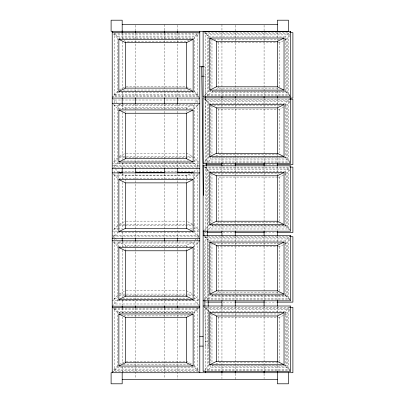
<?xml version="1.0" encoding="UTF-8"?>
<svg xmlns="http://www.w3.org/2000/svg" width="404" height="404" viewBox="0 0 404 404"><rect width="100%" height="100%" fill="white"/><g stroke="black" fill="none" stroke-linecap="round" stroke-linejoin="round"><path stroke-width="0.3" stroke-dasharray="2.02 1.52" d="M117.751 91.147L112.211 96.687L199.152 96.687M112.211 98.086L117.751 92.541L117.751 36.83L114.428 33.502L114.428 95.869L197.566 95.869L197.566 33.502L114.428 33.502M117.751 36.83L194.238 36.83L197.566 33.502M199.783 32.684L194.238 38.223L117.751 38.223L113.095 33.567M112.211 168.675L117.751 163.135L117.751 103.338M199.339 98.243L194.238 103.338L194.238 163.135L198.894 167.791M203.111 96.778L208.651 91.238L208.651 36.921L203.995 32.264M199.783 103.273L194.238 108.817L117.751 108.817L113.095 104.161M290.052 34.901L207.545 34.901L207.545 95.869L210.868 92.541L287.355 92.541L290.683 95.869M289.794 95.894L285.138 91.238L285.138 36.921L290.683 31.376M287.355 92.541L287.355 38.223L289.85 35.729M112.211 238.294L117.751 232.749L117.751 171.251L115.256 168.756M198.894 237.406L194.238 232.749L194.238 171.251L195.905 169.584M196.319 169.17L199.783 165.706M203.111 163.292L208.651 157.747L208.651 103.429L203.995 98.773M290.052 101.409L207.545 101.409L207.545 162.383L210.868 159.055L287.355 159.055L290.683 162.383M199.783 172.892L194.238 178.432L117.751 178.432L113.095 173.776M208.651 103.429L285.138 103.429L290.683 97.889M287.355 159.055L287.355 104.737L289.85 102.242M112.211 306.202L117.751 300.662L117.751 240.865M203.111 231.199L208.651 225.659L285.138 225.659L289.794 230.315M195.071 240.032L196.319 238.789M197.566 237.542L198.894 236.209M206.212 231.618L205.328 232.507L206.585 232.507M290.683 230.29L287.355 226.962L210.868 226.962L207.545 230.29L207.545 169.321L290.052 169.321M199.783 240.799L194.238 246.339L117.751 246.339L113.095 241.688M285.138 225.659L285.138 171.341L290.683 165.797M287.355 226.962L287.355 172.644L289.85 170.15M117.751 365.777L112.211 371.316L199.152 371.316M112.211 372.715L117.751 367.17L194.238 367.17L198.894 371.826M203.111 300.818L208.651 295.274L285.138 295.274L289.794 299.93M114.428 308.131L117.751 311.459L194.238 311.459L197.566 308.131L197.566 370.498L114.428 370.498L114.428 308.131L197.566 308.131M199.783 307.313L194.238 312.853L117.751 312.853L113.095 308.196M290.052 238.936L207.545 238.936L207.545 299.904L210.868 296.581L287.355 296.581L290.683 299.904M285.138 295.274L285.138 240.956L290.683 235.416M287.355 296.581L287.355 242.264L289.85 239.769M203.111 371.407L208.651 365.867L208.651 311.55L203.995 306.894M290.052 309.53L207.545 309.53L207.545 370.498L210.868 367.17L287.355 367.17L290.683 370.498M208.651 311.55L285.138 311.55L290.683 306.005M287.355 367.17L287.355 312.853L289.85 310.358M189.254 39.875L186.481 41.264L125.513 41.264L122.74 39.875M192.021 38.491L193.132 37.936L118.862 37.936L119.968 38.491M119.412 89.759L124.957 86.991M278.341 42.657L279.598 42.657L286.249 39.334L286.249 91.435L211.979 91.435L213.085 90.88M215.857 89.496L218.63 88.107L279.598 88.107M118.862 108.843L118.862 104.449L125.513 107.772L186.481 107.772L193.132 104.449L193.132 108.843M119.412 156.272L124.957 153.5M278.341 109.171L279.598 109.171L286.249 105.848L286.249 157.949L211.979 157.949M215.857 156.005L218.63 154.621L279.598 154.621M121.629 173.745L125.513 175.684L186.481 175.684L190.36 173.745M119.412 224.18L124.957 221.412M278.341 177.078L279.598 177.078L286.249 173.755L286.249 225.856L211.979 225.856L213.085 225.301M216.413 223.639L218.63 222.528L279.598 222.528M118.862 246.996L118.862 241.976L125.513 245.299L186.481 245.299L193.132 241.976L193.132 246.996M119.412 293.799L124.957 291.026M278.341 246.698L279.598 246.698L286.249 243.37L286.249 295.47L211.979 295.47L213.085 294.92M215.857 293.531L218.63 292.148L279.598 292.148M189.254 314.504L186.481 315.893L125.513 315.893L122.74 314.504M192.021 313.12L193.132 312.565L118.862 312.565L119.968 313.12M119.412 364.388L124.957 361.62M278.341 317.286L279.598 317.286L286.249 313.964L286.249 366.064L211.979 366.064L213.085 365.509M215.857 364.125L218.63 362.736L279.598 362.736M203.914 66.776L205.02 66.761L205.409 95.733M204.04 76.179L205.146 76.164M205.358 341.43L208.686 341.385M205.328 97.455L205.328 32.684L289.749 32.684M205.328 33.593L288.466 33.593L288.466 94.561L205.328 94.561M114.428 34.901L197.566 34.901M208.651 36.921L285.138 36.921M284.85 38.223L287.355 38.223M213.868 39.334L279.957 39.334M284.992 39.334L286.249 39.334M216.963 41.829L218.63 42.657L277.71 42.657M126.139 86.714L186.481 86.714L192.577 89.759M123.265 90.036L188.724 90.036M208.651 91.238L285.138 91.238M117.751 92.541L194.238 92.541L198.894 97.197M114.428 94.47L197.566 94.47M207.545 95.869L290.052 95.869M205.328 164.6L205.328 99.192L289.749 99.192M134.583 100.015L114.428 100.015L114.428 166.458L197.566 166.458L197.566 100.015L164.186 100.015M135.209 100.015L163.554 100.015M205.328 100.106L288.466 100.106L288.466 161.075L205.328 161.075M118.862 104.449L193.132 104.449M284.85 104.737L287.355 104.737M114.428 105.489L197.566 105.489M213.868 105.848L279.957 105.848M284.992 105.848L286.249 105.848M217.519 108.615L218.63 109.171L277.71 109.171M126.139 153.222L186.481 153.222L192.577 156.272M119.488 156.55L125.785 156.55M126.412 156.55L186.84 156.55M187.466 156.55L192.501 156.55M124.649 157.661L117.751 157.661L112.211 163.201L199.152 163.201M125.275 157.661L194.238 157.661L198.894 162.312M208.651 157.747L285.138 157.747L289.794 162.403M114.428 160.984L118.205 160.984M123.245 160.984L188.749 160.984M193.789 160.984L197.566 160.984M207.545 162.383L290.052 162.383M117.751 163.135L194.238 163.135M222.968 164.6L234.305 164.6M265.181 164.6L276.518 164.6M112.211 165.706L199.152 165.706M205.328 231.25L205.328 167.105L289.749 167.105M197.566 167.923L114.428 167.923L113.095 166.594M205.328 168.013L288.466 168.013L288.466 228.982L205.328 228.982M117.751 171.251L134.678 171.251M135.305 171.251L163.519 171.251M164.145 171.251L176.684 171.251M177.311 171.251L194.238 171.251M203.995 166.685L208.651 171.341L285.138 171.341M284.85 172.644L287.355 172.644M214.494 173.755L279.326 173.755M284.992 173.755L286.249 173.755M114.428 175.109L197.566 175.109M277.71 177.078L218.63 177.078L218.63 222.528M126.139 221.134L186.481 221.134M119.488 224.457L125.785 224.457M126.412 224.457L186.84 224.457M187.466 224.457L192.501 224.457M124.649 225.568L117.751 225.568L112.211 231.108L117.877 231.108M125.275 225.568L194.238 225.568L198.894 230.224M114.428 228.891L121.983 228.891M190.006 228.891L197.566 228.891M194.112 231.108L199.152 231.108M222.968 232.507L234.305 232.507M265.181 232.507L276.518 232.507M117.751 232.749L194.238 232.749M112.211 235.325L199.152 235.325M205.328 301.495L205.328 236.719L289.749 236.719M205.328 237.633L288.466 237.633L288.466 298.601L205.328 298.601M203.995 236.3L208.651 240.956L285.138 240.956M118.862 241.976L193.132 241.976M284.85 242.264L287.355 242.264M114.428 243.016L197.566 243.016M213.868 243.37L279.957 243.37M284.992 243.37L286.249 243.37M216.963 245.864L218.63 246.698L277.71 246.698M126.139 290.749L186.481 290.749L192.577 293.799M119.488 294.077L125.785 294.077M126.412 294.077L186.84 294.077M187.466 294.077L192.501 294.077M124.649 295.183L117.751 295.183L112.211 300.728L199.152 300.728M125.275 295.183L194.238 295.183L198.894 299.839M114.428 298.511L118.205 298.511M122.614 298.511L189.38 298.511M193.789 298.511L197.566 298.511M207.545 299.904L290.052 299.904M117.751 300.662L194.238 300.662L198.894 305.318M205.328 302.121L207.848 302.121M222.968 302.121L234.305 302.121M265.181 302.121L276.518 302.121M205.328 370.2L205.328 307.313L289.749 307.313M205.328 308.222L288.466 308.222L288.466 369.19L205.328 369.19M114.428 309.53L197.566 309.53M284.85 312.853L287.355 312.853M213.868 313.964L279.957 313.964M284.992 313.964L286.249 313.964M217.519 316.736L218.63 317.286L277.71 317.286M126.139 361.343L186.481 361.343L192.577 364.388M123.265 364.666L188.724 364.666M208.651 365.867L285.138 365.867L289.794 370.524M114.428 369.099L197.566 369.099M207.545 370.498L290.052 370.498M284.588 90.602L286.249 91.435M284.588 157.116L286.249 157.949M284.588 225.023L286.249 225.856M187.587 221.69L192.577 224.18M284.588 294.642L286.249 295.47M284.588 365.231L286.249 366.064M205.328 32.684L210.035 37.395M205.328 99.192L210.035 103.904M194.238 91.147L198.894 95.804M205.328 167.105L210.035 171.816M113.539 99.126L116.918 102.51M205.328 236.719L210.035 241.43M205.328 307.313L210.035 312.024M113.095 236.209L114.428 237.542M114.842 237.956L116.918 240.032M194.238 365.777L198.894 370.433M205.439 98.238L206.298 162.565M206.348 166.347L207.207 230.527M207.282 236.194L208.131 300.051M208.217 306.353L208.747 346.087L205.424 346.132L204.894 306.399M204.015 240.809L204.808 300.091M285.138 103.429L285.138 157.747M285.138 311.55L285.138 365.867M279.598 42.657L279.598 86.845M279.598 109.171L279.598 152.727M279.598 177.078L279.598 221.266M279.598 246.698L279.598 290.885M279.598 317.286L279.598 361.474M277.381 32.209L277.381 40.415M277.381 87.754L277.381 95.96M277.381 98.485L277.381 106.691M277.381 154.661L277.381 162.868M277.381 166.655L277.381 174.856M277.381 222.2L277.381 230.406M277.381 236.082L277.381 244.289M277.381 291.627L277.381 299.834M277.381 306.777L277.381 314.352M277.381 362.322L277.381 370.529M264.08 25.265L264.08 95.96M264.08 98.485L264.08 162.868M264.08 166.655L264.08 230.406M264.08 236.082L264.08 299.834M264.08 306.777L264.08 370.529M264.08 373.685L264.08 378.735M235.254 25.265L235.254 95.96M235.254 98.485L235.254 162.868M235.254 166.655L235.254 230.406M235.254 236.082L235.254 299.834M235.254 306.777L235.254 370.529M235.254 373.685L235.254 379.366M221.953 24.634L221.953 95.96M221.953 98.485L221.953 162.868M221.953 166.655L221.953 230.406M221.953 236.082L221.953 299.834M221.953 306.777L221.953 370.529M221.953 373.685L221.953 378.735M218.63 42.657L218.63 85.582M218.63 86.214L218.63 88.107M218.63 109.171L218.63 154.621M218.63 246.698L218.63 289.623M218.63 290.254L218.63 292.148M218.63 317.286L218.63 362.736M211.979 39.334L211.979 88.294M211.979 105.848L211.979 154.808M211.979 173.755L211.979 222.715M211.979 243.37L211.979 292.334M211.979 313.964L211.979 362.297M210.868 38.223L210.868 88.799M210.868 89.42L210.868 92.541M210.868 104.737L210.868 155.308M210.868 157.807L210.868 159.055M210.868 172.644L210.868 223.22M210.868 223.841L210.868 226.962M210.868 242.264L210.868 292.834M210.868 293.461L210.868 296.581M210.868 312.853L210.868 362.802M210.868 365.923L210.868 367.17M208.651 171.341L208.651 225.659M208.651 240.956L208.651 295.274M197.566 169.811L197.566 236.077L114.428 236.077L114.428 169.811M197.566 238.794L197.566 303.985L114.428 303.985L114.428 238.794M194.238 36.83L194.238 92.541M194.238 240.865L194.238 300.662M194.238 311.459L194.238 367.17M193.132 172.357L193.132 178.634M186.481 107.772L186.481 112.191M186.481 175.684L186.481 181.997M186.481 245.299L186.481 249.717M177.614 25.265L177.614 30.315M177.614 33.471L177.614 97.223M177.614 104.166L177.614 167.918M177.614 173.594L177.614 237.345M177.614 241.132L177.614 305.515M177.614 308.04L177.614 379.366M164.312 24.634L164.312 30.315M164.312 33.471L164.312 97.223M164.312 104.166L164.312 167.918M164.312 173.594L164.312 237.345M164.312 241.132L164.312 305.515M164.312 308.04L164.312 378.735M135.486 25.265L135.486 30.315M135.486 33.471L135.486 97.223M135.486 104.166L135.486 167.918M135.486 173.594L135.486 237.345M135.486 241.132L135.486 305.515M135.486 308.04L135.486 378.735M125.513 107.772L125.513 112.191M125.513 175.684L125.513 181.997M125.513 245.299L125.513 249.717M122.185 33.471L122.185 38.521M122.185 41.678L122.185 89.016M122.185 92.173L122.185 97.223M122.185 104.166L122.185 109.216M122.185 112.373L122.185 159.711M122.185 162.868L122.185 167.918M122.185 173.594L122.185 178.644M122.185 182.431L122.185 229.144M122.185 232.295L122.185 237.345M122.185 241.132L122.185 246.814M122.185 249.97L122.185 296.677M122.185 300.465L122.185 305.515M122.185 308.04L122.185 313.09M122.185 316.877L122.185 363.585M122.185 366.741L122.185 372.422M118.862 172.357L118.862 178.634M117.751 311.459L117.751 367.17"/><path stroke-width="0.61" d="M122.185 31.285L122.185 20.2L111.1 20.2L111.1 31.285L288.466 31.285L288.466 20.2L277.381 20.2L277.381 31.285M118.862 39.334L125.513 42.657L186.481 42.657L193.132 39.334L193.132 91.435L118.862 91.435L118.862 39.334L193.132 39.334M118.862 91.435L125.513 88.107L186.481 88.107L193.132 91.435M209.762 38.026L216.413 41.354L277.381 41.354L284.032 38.026L284.032 90.127L209.762 90.127L209.762 38.026L284.032 38.026M209.762 90.127L216.413 86.804L277.381 86.804L284.032 90.127M118.862 109.923L125.513 113.251L186.481 113.251L193.132 109.923L193.132 162.024L118.862 162.024L118.862 109.923L193.132 109.923M118.862 162.024L125.513 158.701L186.481 158.701L193.132 162.024M209.762 104.54L216.413 107.863L277.381 107.863L284.032 104.54L284.032 156.641L209.762 156.641L209.762 104.54L284.032 104.54M209.762 156.641L216.413 153.313L277.381 153.313L284.032 156.641M191.471 173.19L193.132 172.357L177.396 172.357M118.862 179.543L125.513 182.866L186.481 182.866L193.132 179.543L193.132 231.643L118.862 231.643L118.862 179.543L193.132 179.543M118.862 231.643L125.513 228.316L186.481 228.316L193.132 231.643M209.762 172.447L216.413 175.775L277.381 175.775L284.032 172.447L284.032 224.548L209.762 224.548L209.762 172.447L284.032 172.447M209.762 224.548L216.413 221.225L277.381 221.225L284.032 224.548M118.862 247.45L125.513 250.778L186.481 250.778L193.132 247.45L193.132 299.551L118.862 299.551L118.862 247.45L193.132 247.45M118.862 299.551L125.513 296.228L186.481 296.228L193.132 299.551M209.762 242.067L216.413 245.39L277.381 245.39L284.032 242.067L284.032 294.168L209.762 294.168L209.762 242.067L284.032 242.067M209.762 294.168L216.413 290.84L277.381 290.84L284.032 294.168M118.862 313.964L125.513 317.286L186.481 317.286L193.132 313.964L193.132 366.064L118.862 366.064L118.862 313.964L193.132 313.964M118.862 366.064L125.513 362.736L186.481 362.736L193.132 366.064M209.762 312.656L216.413 315.984L277.381 315.984L284.032 312.656L284.032 364.756L209.762 364.756L209.762 312.656L284.032 312.656M209.762 364.756L216.413 361.434L277.381 361.434L284.032 364.756M203.358 66.781L201.697 66.806L203.409 195.405M201.823 76.21L203.485 76.189M122.185 24.634L277.381 24.634M112.211 32.684L199.783 32.684M290.38 32.684L292.9 32.684L292.9 98.086L290.38 98.086M199.783 66.761L203.111 66.761M112.211 98.086L199.783 98.086M290.38 99.192L292.9 99.192L292.9 164.6L277.149 164.6M112.211 103.273L199.783 103.273M205.954 164.6L221.705 164.6M234.936 164.6L264.549 164.6M203.111 165.797L290.683 165.797L290.683 231.199L203.111 231.199M290.38 167.105L292.9 167.105L292.9 232.507L277.149 232.507M112.211 168.675L199.783 168.675M122.008 172.357L118.862 172.357L120.523 173.19M135.224 172.357L164.807 172.357M112.211 172.892L199.783 172.892M207.217 232.507L221.705 232.507M234.936 232.507L264.549 232.507M203.111 235.416L290.683 235.416L290.683 300.818L203.111 300.818M290.38 236.719L292.9 236.719L292.9 302.121L277.149 302.121M112.211 238.294L199.783 238.294M112.211 240.799L199.783 240.799M207.848 302.121L221.705 302.121M234.936 302.121L264.549 302.121M203.111 306.005L290.683 306.005L290.683 371.407L203.111 371.407L203.111 165.15M112.211 306.202L199.783 306.202M112.211 307.313L199.783 307.313M290.38 307.313L292.9 307.313L292.9 372.715L111.1 372.715L111.1 383.8L122.185 383.8L122.185 372.715M199.783 336.704L203.111 336.704M199.783 346.112L203.111 346.112M122.185 379.366L277.381 379.366M205.424 96.975L205.439 98.253M206.308 163.13L206.343 165.721M207.207 230.679L207.277 235.724M208.141 300.677L208.212 306.111M203.884 230.719L203.949 235.764M204.813 300.485L204.889 306.156M288.466 372.715L288.466 383.8L277.381 383.8L277.381 371.16M277.381 41.354L277.381 86.804M277.381 96.591L277.381 97.854M277.381 107.863L277.381 153.313M277.381 162.868L277.381 166.024M277.381 175.775L277.381 221.225M277.381 231.037L277.381 235.451M277.381 245.39L277.381 290.84M277.381 300.465L277.381 306.146M277.381 315.984L277.381 361.434M264.08 96.591L264.08 97.854M264.08 162.868L264.08 166.024M264.08 231.037L264.08 235.451M264.08 300.465L264.08 306.146M264.08 371.16L264.08 373.054M235.254 96.591L235.254 97.854M235.254 162.868L235.254 166.024M235.254 231.037L235.254 235.451M235.254 300.465L235.254 306.146M235.254 371.16L235.254 373.054M221.953 96.591L221.953 97.854M221.953 162.868L221.953 166.024M221.953 231.037L221.953 235.451M221.953 300.465L221.953 306.146M221.953 371.16L221.953 373.054M216.413 41.354L216.413 86.804M216.413 107.863L216.413 153.313M216.413 175.775L216.413 221.225M216.413 245.39L216.413 290.84M216.413 315.984L216.413 361.434M205.328 96.829L205.328 98.086M205.328 370.827L205.328 372.715M199.783 31.285L199.783 372.715M186.481 42.657L186.481 88.107M186.481 113.251L186.481 158.701M186.481 182.866L186.481 228.316M186.481 250.778L186.481 296.228M186.481 317.286L186.481 362.736M177.614 30.946L177.614 32.84M177.614 97.854L177.614 103.535M177.614 168.549L177.614 172.963M177.614 237.976L177.614 241.132M177.614 306.146L177.614 307.409M164.312 30.946L164.312 32.84M164.312 97.854L164.312 103.535M164.312 168.549L164.312 172.963M164.312 237.976L164.312 241.132M164.312 306.146L164.312 307.409M135.486 30.946L135.486 32.84M135.486 97.854L135.486 103.535M135.486 168.549L135.486 172.963M135.486 237.976L135.486 241.132M135.486 306.146L135.486 307.409M125.513 42.657L125.513 88.107M125.513 113.251L125.513 158.701M125.513 182.866L125.513 228.316M125.513 250.778L125.513 296.228M125.513 317.286L125.513 362.736M122.185 30.946L122.185 32.84M122.185 97.854L122.185 103.535M122.185 168.549L122.185 172.963M122.185 237.976L122.185 241.132M122.185 306.146L122.185 307.409M112.211 31.285L112.211 372.715M290.683 31.376L203.111 31.376L203.111 96.778L290.683 96.778L290.683 31.376M290.683 97.889L203.111 97.889L203.111 163.292L290.683 163.292L290.683 97.889"/></g></svg>
